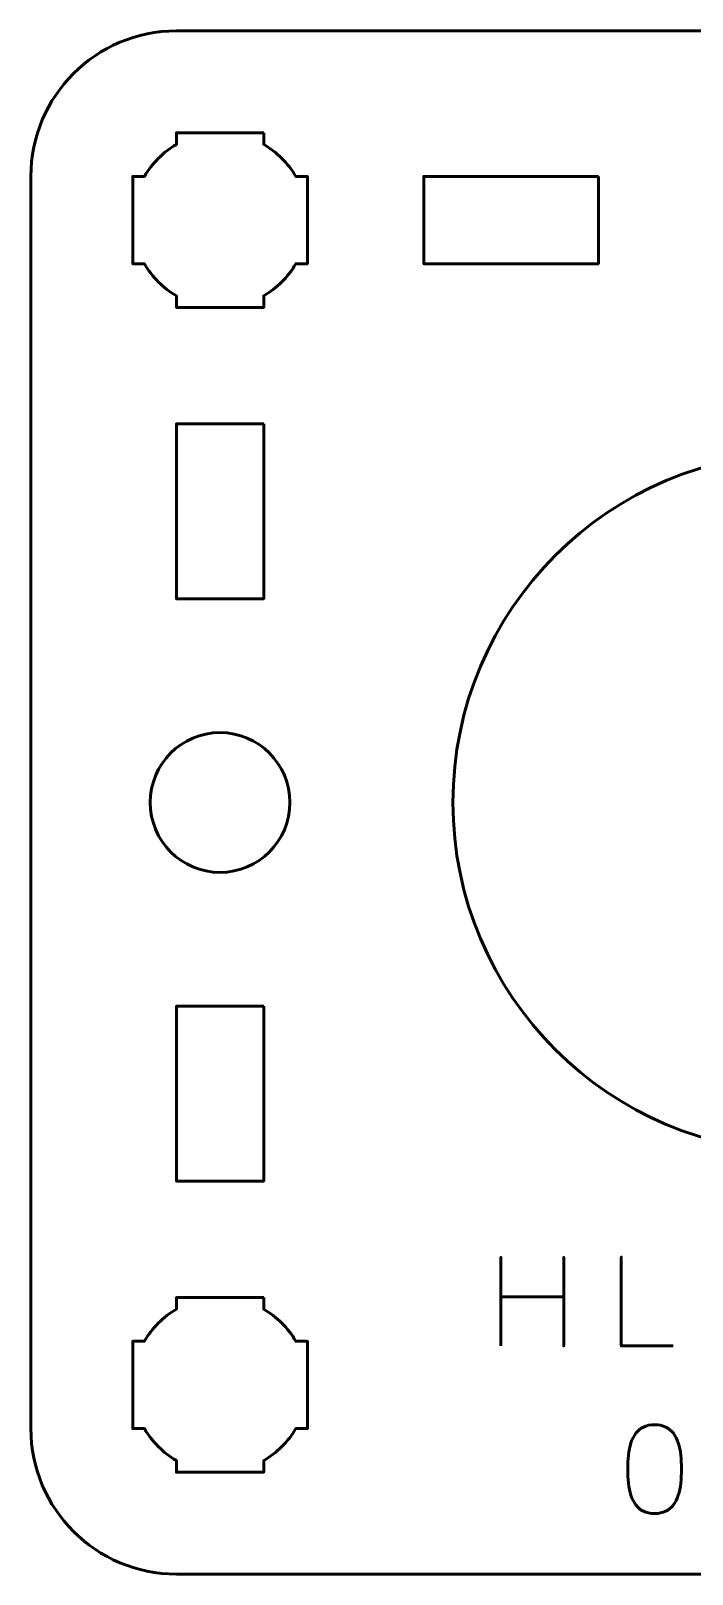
# Model space of a CAD drawing. Header units: centimetres. Extents: x -13.15 to -7.85, y -17.5 to -12.2.
# Drawn here: x -13.15 to -10.88, y -17.5 to -12.2 of the extents above; entities that cross this region are included whole.
import ezdxf

# ---------------------------------------------------------------- set-up
doc = ezdxf.new("R2010")
doc.units = ezdxf.units.CM
doc.header["$MEASUREMENT"] = 0
doc.layers.add('Layer 1', color=7, linetype='Continuous')

msp = doc.modelspace()

# ---------------------------------------------------------------- linework, layer by layer
at = {"layer": 'Layer 1', "lineweight": 53}
for points, knots in [([(-12.65, -12.2), (-12.65, -12.2), (-8.35, -12.2), (-8.35, -12.2), (-8.35, -12.2), (-8.07391, -12.2), (-7.85, -12.42391), (-7.85, -12.7), (-7.85, -12.7), (-7.85, -12.7), (-7.85, -17), (-7.85, -17), (-7.85, -17), (-7.85, -17.27609), (-8.07391, -17.5), (-8.35, -17.5), (-8.35, -17.5), (-8.35, -17.5), (-12.65, -17.5), (-12.65, -17.5), (-12.65, -17.5), (-12.92609, -17.5), (-13.15, -17.27609), (-13.15, -17), (-13.15, -17), (-13.15, -17), (-13.15, -12.7), (-13.15, -12.7), (-13.15, -12.7), (-13.15, -12.42391), (-12.92609, -12.2), (-12.65, -12.2)], [0, 0, 0, 0, 0.125, 0.125, 0.125, 0.125, 0.25, 0.25, 0.25, 0.25, 0.375, 0.375, 0.375, 0.375, 0.5, 0.5, 0.5, 0.5, 0.625, 0.625, 0.625, 0.625, 0.75, 0.75, 0.75, 0.75, 0.875, 0.875, 0.875, 0.875, 1, 1, 1, 1]), ([(-12.35, -12.55), (-12.35, -12.55), (-12.35, -12.59015), (-12.35, -12.59015), (-12.35, -12.59015), (-12.30447, -12.6165), (-12.2665, -12.65447), (-12.24015, -12.7), (-12.24015, -12.7), (-12.24015, -12.7), (-12.2, -12.7), (-12.2, -12.7), (-12.2, -12.7), (-12.2, -12.7), (-12.2, -12.85), (-12.2, -12.85), (-12.2, -12.85), (-12.2, -12.85), (-12.2, -13), (-12.2, -13), (-12.2, -13), (-12.2, -13), (-12.24015, -13), (-12.24015, -13), (-12.24015, -13), (-12.2665, -13.04553), (-12.30447, -13.0835), (-12.35, -13.10985), (-12.35, -13.10985), (-12.35, -13.10985), (-12.35, -13.15), (-12.35, -13.15), (-12.35, -13.15), (-12.35, -13.15), (-12.5, -13.15), (-12.5, -13.15), (-12.5, -13.15), (-12.5, -13.15), (-12.65, -13.15), (-12.65, -13.15), (-12.65, -13.15), (-12.65, -13.15), (-12.65, -13.10985), (-12.65, -13.10985), (-12.65, -13.10985), (-12.69553, -13.0835), (-12.7335, -13.04553), (-12.75985, -13), (-12.75985, -13), (-12.75985, -13), (-12.8, -13), (-12.8, -13), (-12.8, -13), (-12.8, -13), (-12.8, -12.85), (-12.8, -12.85), (-12.8, -12.85), (-12.8, -12.85), (-12.8, -12.7), (-12.8, -12.7), (-12.8, -12.7), (-12.8, -12.7), (-12.75985, -12.7), (-12.75985, -12.7), (-12.75985, -12.7), (-12.7335, -12.65447), (-12.69553, -12.6165), (-12.65, -12.59015), (-12.65, -12.59015), (-12.65, -12.59015), (-12.65, -12.55), (-12.65, -12.55), (-12.65, -12.55), (-12.65, -12.55), (-12.5, -12.55), (-12.5, -12.55), (-12.5, -12.55), (-12.5, -12.55), (-12.35, -12.55), (-12.35, -12.55)], [0, 0, 0, 0, 0.05, 0.05, 0.05, 0.05, 0.1, 0.1, 0.1, 0.1, 0.15, 0.15, 0.15, 0.15, 0.2, 0.2, 0.2, 0.2, 0.25, 0.25, 0.25, 0.25, 0.3, 0.3, 0.3, 0.3, 0.35, 0.35, 0.35, 0.35, 0.4, 0.4, 0.4, 0.4, 0.45, 0.45, 0.45, 0.45, 0.5, 0.5, 0.5, 0.5, 0.55, 0.55, 0.55, 0.55, 0.6, 0.6, 0.6, 0.6, 0.65, 0.65, 0.65, 0.65, 0.7, 0.7, 0.7, 0.7, 0.75, 0.75, 0.75, 0.75, 0.8, 0.8, 0.8, 0.8, 0.85, 0.85, 0.85, 0.85, 0.9, 0.9, 0.9, 0.9, 0.95, 0.95, 0.95, 0.95, 1, 1, 1, 1]), ([(-11.2, -12.7), (-11.2, -12.7), (-11.2, -13), (-11.2, -13), (-11.2, -13), (-11.2, -13), (-11.8, -13), (-11.8, -13), (-11.8, -13), (-11.8, -13), (-11.8, -12.7), (-11.8, -12.7), (-11.8, -12.7), (-11.8, -12.7), (-11.2, -12.7), (-11.2, -12.7)], [0, 0, 0, 0, 0.25, 0.25, 0.25, 0.25, 0.5, 0.5, 0.5, 0.5, 0.75, 0.75, 0.75, 0.75, 1, 1, 1, 1]), ([(-12.35, -13.55), (-12.35, -13.55), (-12.35, -14.15), (-12.35, -14.15), (-12.35, -14.15), (-12.35, -14.15), (-12.65, -14.15), (-12.65, -14.15), (-12.65, -14.15), (-12.65, -14.15), (-12.65, -13.55), (-12.65, -13.55), (-12.65, -13.55), (-12.65, -13.55), (-12.35, -13.55), (-12.35, -13.55)], [0, 0, 0, 0, 0.25, 0.25, 0.25, 0.25, 0.5, 0.5, 0.5, 0.5, 0.75, 0.75, 0.75, 0.75, 1, 1, 1, 1]), ([(-9.3, -14.85), (-9.3, -15.51263), (-9.83737, -16.05), (-10.5, -16.05), (-10.5, -16.05), (-11.16263, -16.05), (-11.7, -15.51263), (-11.7, -14.85), (-11.7, -14.85), (-11.7, -14.18737), (-11.16263, -13.65), (-10.5, -13.65), (-10.5, -13.65), (-9.83737, -13.65), (-9.3, -14.18737), (-9.3, -14.85)], [0, 0, 0, 0, 0.25, 0.25, 0.25, 0.25, 0.5, 0.5, 0.5, 0.5, 0.75, 0.75, 0.75, 0.75, 1, 1, 1, 1]), ([(-12.26, -14.85), (-12.26, -14.98253), (-12.36747, -15.09), (-12.5, -15.09), (-12.5, -15.09), (-12.63253, -15.09), (-12.74, -14.98253), (-12.74, -14.85), (-12.74, -14.85), (-12.74, -14.71747), (-12.63253, -14.61), (-12.5, -14.61), (-12.5, -14.61), (-12.36747, -14.61), (-12.26, -14.71747), (-12.26, -14.85)], [0, 0, 0, 0, 0.25, 0.25, 0.25, 0.25, 0.5, 0.5, 0.5, 0.5, 0.75, 0.75, 0.75, 0.75, 1, 1, 1, 1]), ([(-12.35, -15.55), (-12.35, -15.55), (-12.35, -16.15), (-12.35, -16.15), (-12.35, -16.15), (-12.35, -16.15), (-12.65, -16.15), (-12.65, -16.15), (-12.65, -16.15), (-12.65, -16.15), (-12.65, -15.55), (-12.65, -15.55), (-12.65, -15.55), (-12.65, -15.55), (-12.35, -15.55), (-12.35, -15.55)], [0, 0, 0, 0, 0.25, 0.25, 0.25, 0.25, 0.5, 0.5, 0.5, 0.5, 0.75, 0.75, 0.75, 0.75, 1, 1, 1, 1]), ([(-12.35, -16.55), (-12.35, -16.55), (-12.35, -16.59015), (-12.35, -16.59015), (-12.35, -16.59015), (-12.30447, -16.6165), (-12.2665, -16.65447), (-12.24015, -16.7), (-12.24015, -16.7), (-12.24015, -16.7), (-12.2, -16.7), (-12.2, -16.7), (-12.2, -16.7), (-12.2, -16.7), (-12.2, -16.85), (-12.2, -16.85), (-12.2, -16.85), (-12.2, -16.85), (-12.2, -17), (-12.2, -17), (-12.2, -17), (-12.2, -17), (-12.24015, -17), (-12.24015, -17), (-12.24015, -17), (-12.2665, -17.04553), (-12.30447, -17.0835), (-12.35, -17.10985), (-12.35, -17.10985), (-12.35, -17.10985), (-12.35, -17.15), (-12.35, -17.15), (-12.35, -17.15), (-12.35, -17.15), (-12.5, -17.15), (-12.5, -17.15), (-12.5, -17.15), (-12.5, -17.15), (-12.65, -17.15), (-12.65, -17.15), (-12.65, -17.15), (-12.65, -17.15), (-12.65, -17.10985), (-12.65, -17.10985), (-12.65, -17.10985), (-12.69553, -17.0835), (-12.7335, -17.04553), (-12.75985, -17), (-12.75985, -17), (-12.75985, -17), (-12.8, -17), (-12.8, -17), (-12.8, -17), (-12.8, -17), (-12.8, -16.85), (-12.8, -16.85), (-12.8, -16.85), (-12.8, -16.85), (-12.8, -16.7), (-12.8, -16.7), (-12.8, -16.7), (-12.8, -16.7), (-12.75985, -16.7), (-12.75985, -16.7), (-12.75985, -16.7), (-12.7335, -16.65447), (-12.69553, -16.6165), (-12.65, -16.59015), (-12.65, -16.59015), (-12.65, -16.59015), (-12.65, -16.55), (-12.65, -16.55), (-12.65, -16.55), (-12.65, -16.55), (-12.5, -16.55), (-12.5, -16.55), (-12.5, -16.55), (-12.5, -16.55), (-12.35, -16.55), (-12.35, -16.55)], [0, 0, 0, 0, 0.05, 0.05, 0.05, 0.05, 0.1, 0.1, 0.1, 0.1, 0.15, 0.15, 0.15, 0.15, 0.2, 0.2, 0.2, 0.2, 0.25, 0.25, 0.25, 0.25, 0.3, 0.3, 0.3, 0.3, 0.35, 0.35, 0.35, 0.35, 0.4, 0.4, 0.4, 0.4, 0.45, 0.45, 0.45, 0.45, 0.5, 0.5, 0.5, 0.5, 0.55, 0.55, 0.55, 0.55, 0.6, 0.6, 0.6, 0.6, 0.65, 0.65, 0.65, 0.65, 0.7, 0.7, 0.7, 0.7, 0.75, 0.75, 0.75, 0.75, 0.8, 0.8, 0.8, 0.8, 0.85, 0.85, 0.85, 0.85, 0.9, 0.9, 0.9, 0.9, 0.95, 0.95, 0.95, 0.95, 1, 1, 1, 1])]:
    msp.add_open_spline(points, degree=3, knots=knots, dxfattribs=at)
at = {"layer": 'Layer 1', "color": 5, "lineweight": 53}
for points, knots in [([(-11.53504, -16.71643), (-11.53504, -16.71643), (-11.53504, -16.54752), (-11.53504, -16.54752), (-11.53504, -16.54752), (-11.53504, -16.54752), (-11.31957, -16.54752), (-11.31957, -16.54752), (-11.31957, -16.54752), (-11.31957, -16.54752), (-11.31957, -16.71643), (-11.31957, -16.71643), (-11.31957, -16.71643), (-11.31957, -16.71643), (-11.31957, -16.41163), (-11.31957, -16.41163), (-11.31957, -16.41163), (-11.31957, -16.41163), (-11.31957, -16.54752), (-11.31957, -16.54752), (-11.31957, -16.54752), (-11.31957, -16.54752), (-11.53504, -16.54752), (-11.53504, -16.54752), (-11.53504, -16.54752), (-11.53504, -16.54752), (-11.53504, -16.41163), (-11.53504, -16.41163), (-11.53504, -16.41163), (-11.53504, -16.41163), (-11.53504, -16.71643), (-11.53504, -16.71643)], [0, 0, 0, 0, 0.125, 0.125, 0.125, 0.125, 0.25, 0.25, 0.25, 0.25, 0.375, 0.375, 0.375, 0.375, 0.5, 0.5, 0.5, 0.5, 0.625, 0.625, 0.625, 0.625, 0.75, 0.75, 0.75, 0.75, 0.875, 0.875, 0.875, 0.875, 1, 1, 1, 1]), ([(-10.94365, -16.71643), (-10.94365, -16.71643), (-11.12187, -16.71643), (-11.12187, -16.71643), (-11.12187, -16.71643), (-11.12187, -16.71643), (-11.12187, -16.41121), (-11.12187, -16.41121), (-11.12187, -16.41121), (-11.12187, -16.41121), (-11.12187, -16.71643), (-11.12187, -16.71643), (-11.12187, -16.71643), (-11.12187, -16.71643), (-10.94365, -16.71643), (-10.94365, -16.71643)], [0, 0, 0, 0, 0.25, 0.25, 0.25, 0.25, 0.5, 0.5, 0.5, 0.5, 0.75, 0.75, 0.75, 0.75, 1, 1, 1, 1]), ([(-11.00715, -17.29174), (-10.99234, -17.29167), (-10.97957, -17.28906), (-10.96891, -17.28398), (-10.96891, -17.28398), (-10.95833, -17.2789), (-10.94951, -17.27163), (-10.94246, -17.26239), (-10.94246, -17.26239), (-10.93547, -17.25308), (-10.92997, -17.24207), (-10.92588, -17.22937), (-10.92588, -17.22937), (-10.92185, -17.21667), (-10.91896, -17.20277), (-10.91734, -17.18753), (-10.91734, -17.18753), (-10.91564, -17.17229), (-10.9148, -17.15627), (-10.91487, -17.13934), (-10.91487, -17.13934), (-10.9148, -17.12248), (-10.91564, -17.10646), (-10.91734, -17.09129), (-10.91734, -17.09129), (-10.91896, -17.07612), (-10.92185, -17.06215), (-10.92588, -17.04945), (-10.92588, -17.04945), (-10.92997, -17.03682), (-10.93547, -17.02582), (-10.94246, -17.01643), (-10.94246, -17.01643), (-10.94951, -17.00712), (-10.95833, -16.99985), (-10.96891, -16.99477), (-10.96891, -16.99477), (-10.97957, -16.98962), (-10.99234, -16.98701), (-11.00715, -16.98694), (-11.00715, -16.98694), (-11.02197, -16.98701), (-11.03474, -16.98962), (-11.0454, -16.99477), (-11.0454, -16.99477), (-11.05598, -16.99985), (-11.0648, -17.00712), (-11.07185, -17.01643), (-11.07185, -17.01643), (-11.07884, -17.02582), (-11.08434, -17.03682), (-11.08843, -17.04945), (-11.08843, -17.04945), (-11.09246, -17.06215), (-11.09535, -17.07612), (-11.09697, -17.09129), (-11.09697, -17.09129), (-11.09866, -17.10646), (-11.09951, -17.12248), (-11.09944, -17.13934), (-11.09944, -17.13934), (-11.09951, -17.15627), (-11.09866, -17.17229), (-11.09697, -17.18753), (-11.09697, -17.18753), (-11.09535, -17.20277), (-11.09246, -17.21667), (-11.08843, -17.22937), (-11.08843, -17.22937), (-11.08434, -17.24207), (-11.07884, -17.25308), (-11.07185, -17.26239), (-11.07185, -17.26239), (-11.0648, -17.27163), (-11.05598, -17.2789), (-11.0454, -17.28398), (-11.0454, -17.28398), (-11.03474, -17.28906), (-11.02197, -17.29167), (-11.00715, -17.29174)], [0, 0, 0, 0, 0.05, 0.05, 0.05, 0.05, 0.1, 0.1, 0.1, 0.1, 0.15, 0.15, 0.15, 0.15, 0.2, 0.2, 0.2, 0.2, 0.25, 0.25, 0.25, 0.25, 0.3, 0.3, 0.3, 0.3, 0.35, 0.35, 0.35, 0.35, 0.4, 0.4, 0.4, 0.4, 0.45, 0.45, 0.45, 0.45, 0.5, 0.5, 0.5, 0.5, 0.55, 0.55, 0.55, 0.55, 0.6, 0.6, 0.6, 0.6, 0.65, 0.65, 0.65, 0.65, 0.7, 0.7, 0.7, 0.7, 0.75, 0.75, 0.75, 0.75, 0.8, 0.8, 0.8, 0.8, 0.85, 0.85, 0.85, 0.85, 0.9, 0.9, 0.9, 0.9, 0.95, 0.95, 0.95, 0.95, 1, 1, 1, 1]), ([(-11.00715, -17.29174), (-10.99234, -17.29167), (-10.97957, -17.28906), (-10.96891, -17.28398), (-10.96891, -17.28398), (-10.95833, -17.2789), (-10.94951, -17.27163), (-10.94246, -17.26239), (-10.94246, -17.26239), (-10.93547, -17.25308), (-10.92997, -17.24207), (-10.92588, -17.22937), (-10.92588, -17.22937), (-10.92185, -17.21667), (-10.91896, -17.20277), (-10.91734, -17.18753), (-10.91734, -17.18753), (-10.91564, -17.17229), (-10.9148, -17.15627), (-10.91487, -17.13934), (-10.91487, -17.13934), (-10.9148, -17.12248), (-10.91564, -17.10646), (-10.91734, -17.09129), (-10.91734, -17.09129), (-10.91896, -17.07612), (-10.92185, -17.06215), (-10.92588, -17.04945), (-10.92588, -17.04945), (-10.92997, -17.03682), (-10.93547, -17.02582), (-10.94246, -17.01643), (-10.94246, -17.01643), (-10.94951, -17.00712), (-10.95833, -16.99985), (-10.96891, -16.99477), (-10.96891, -16.99477), (-10.97957, -16.98962), (-10.99234, -16.98701), (-11.00715, -16.98694), (-11.00715, -16.98694), (-11.02197, -16.98701), (-11.03474, -16.98962), (-11.0454, -16.99477), (-11.0454, -16.99477), (-11.05598, -16.99985), (-11.0648, -17.00712), (-11.07185, -17.01643), (-11.07185, -17.01643), (-11.07884, -17.02582), (-11.08434, -17.03682), (-11.08843, -17.04945), (-11.08843, -17.04945), (-11.09246, -17.06215), (-11.09535, -17.07612), (-11.09697, -17.09129), (-11.09697, -17.09129), (-11.09866, -17.10646), (-11.09951, -17.12248), (-11.09944, -17.13934), (-11.09944, -17.13934), (-11.09951, -17.15627), (-11.09866, -17.17229), (-11.09697, -17.18753), (-11.09697, -17.18753), (-11.09535, -17.20277), (-11.09246, -17.21667), (-11.08843, -17.22937), (-11.08843, -17.22937), (-11.08434, -17.24207), (-11.07884, -17.25308), (-11.07185, -17.26239), (-11.07185, -17.26239), (-11.0648, -17.27163), (-11.05598, -17.2789), (-11.0454, -17.28398), (-11.0454, -17.28398), (-11.03474, -17.28906), (-11.02197, -17.29167), (-11.00715, -17.29174)], [0, 0, 0, 0, 0.05, 0.05, 0.05, 0.05, 0.1, 0.1, 0.1, 0.1, 0.15, 0.15, 0.15, 0.15, 0.2, 0.2, 0.2, 0.2, 0.25, 0.25, 0.25, 0.25, 0.3, 0.3, 0.3, 0.3, 0.35, 0.35, 0.35, 0.35, 0.4, 0.4, 0.4, 0.4, 0.45, 0.45, 0.45, 0.45, 0.5, 0.5, 0.5, 0.5, 0.55, 0.55, 0.55, 0.55, 0.6, 0.6, 0.6, 0.6, 0.65, 0.65, 0.65, 0.65, 0.7, 0.7, 0.7, 0.7, 0.75, 0.75, 0.75, 0.75, 0.8, 0.8, 0.8, 0.8, 0.85, 0.85, 0.85, 0.85, 0.9, 0.9, 0.9, 0.9, 0.95, 0.95, 0.95, 0.95, 1, 1, 1, 1])]:
    msp.add_open_spline(points, degree=3, knots=knots, dxfattribs=at)

doc.saveas('drawing.dxf')
